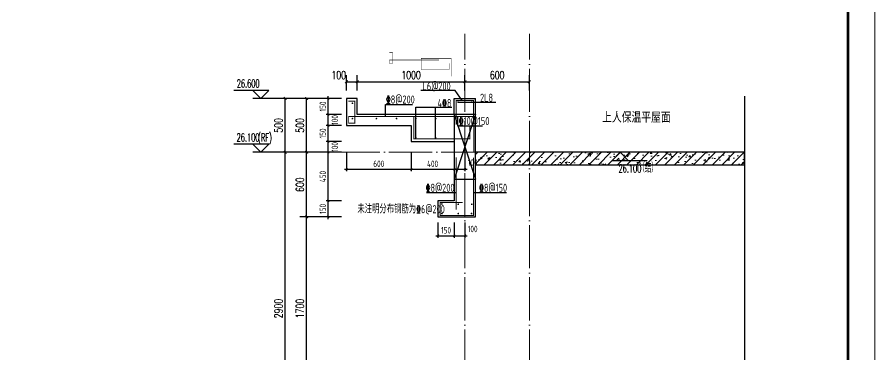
# Model space of a CAD drawing. Extents: x -1712635 to -854203, y -534641 to -21985.
# Drawn here: x -1022647 to -1014677, y -148370 to -145237 of the extents above; entities that cross this region are included whole.
import ezdxf

# ---------------------------------------------------------------- set-up
doc = ezdxf.new("R2010")
doc.units = 0
doc.header["$LTSCALE"] = 1000
doc.linetypes.add('DOTE', pattern=[2.42, 2, -0.2, 0.02, -0.2])
doc.layers.get('0').update_dxf_attribs({"linetype": 'CONTINUOUS'})
doc.layers.get('Defpoints').update_dxf_attribs({"linetype": 'CONTINUOUS'})
for name, color, linetype in [('DIM', 2, 'CONTINUOUS'), ('DIM_ELEV', 3, 'CONTINUOUS'), ('DIM_SYMB', 3, 'CONTINUOUS'), ('PUB_DIM', 3, 'CONTINUOUS'), ('PUB_TEXT', 2, 'CONTINUOUS'), ('REIN', 6, 'CONTINUOUS'), ('S-大样-砼线', 7, 'CONTINUOUS'), ('S-引出线', 40, 'CONTINUOUS'), ('TEXT', 2, 'CONTINUOUS'), ('WALL', 2, 'CONTINUOUS')]:
    doc.layers.add(name, color=color, linetype=linetype)
for name, color, linetype, lineweight in [('DOTE', 19, 'DOTE', 9), ('PUB_HATCH', 8, 'CONTINUOUS', 9), ('图框', 9, 'CONTINUOUS', 18)]:
    doc.layers.add(name, color=color, linetype=linetype, lineweight=lineweight)
doc.layers.add('配箍校核', color=34, linetype='CONTINUOUS', plot=False)
doc.styles.add('_TCH_DIM', font='SIMPLEX.shx', dxfattribs={"width": 0.7, "bigfont": 'GBCBIG.shx'})
doc.styles.add('_TCH_DIM_T3', font='SIMPLEX', dxfattribs={"width": 0.705882, "bigfont": 'GBCBIG'})
doc.styles.add('TSSD_DIMENSION', font='Tssdeng.shx', dxfattribs={"width": 0.7, "bigfont": 'tssdchn.shx'})
doc.styles.add('TSSD_REIN', font='tssdeng.shx', dxfattribs={"width": 0.7, "height": 300, "bigfont": 'tssdchn.shx'})
doc.styles.add('w', font='tssdeng.shx', dxfattribs={"width": 0.8, "bigfont": 'tssdchn.shx'})
doc.dimstyles.new('_TCH_ARCH&&25', dxfattribs={"dimtxt": 74.375, "dimasz": 25, "dimexe": 62.5, "dimexo": 75, "dimgap": 25, "dimtad": 1, "dimdec": 0, "dimzin": 0, "dimdsep": 46, "dimtxsty": '_TCH_DIM_T3', "dimblk": 'ARCHTICK', "dimcen": 0.09, "dimclrt": 7, "dimazin": 0, "dimtfac": 1, "dimtdec": 0, "dimtix": 1, "dimtmove": 2, "dimatfit": 3, "dimldrblk": 'ARCHTICK', "dimfxl": 0, "dimtolj": 1, "dimtzin": 0, "dimarcsym": 0})
doc.dimstyles.new('TSSD_20_20', dxfattribs={"dimtxt": 60, "dimasz": 20, "dimexe": 20, "dimexo": 50, "dimgap": 20, "dimtad": 1, "dimdec": 0, "dimzin": 0, "dimdsep": 46, "dimtxsty": 'TSSD_DIMENSION', "dimblk": 'ARCHTICK', "dimblk1": 'ARCHTICK', "dimblk2": 'ARCHTICK', "dimcen": 0, "dimdle": 20, "dimclrt": 7, "dimadec": 0, "dimazin": 0, "dimtfac": 1, "dimtdec": 0, "dimtix": 1, "dimtmove": 2, "dimatfit": 3, "dimfxl": 0, "dimtolj": 1, "dimtzin": 0, "dimarcsym": 0})

# ---------------------------------------------------------------- blocks, each defined once
blk = doc.blocks.new('GFDDDDRG')
at = {"layer": '图框'}
blk.add_lwpolyline([(923310, -107437), (923310, -159999), (893610, -159999), (893610, -107437)], close=True, dxfattribs=at)
blk.add_lwpolyline([(923310, -107437), (923310, -159999), (893610, -159999), (893610, -107437)], close=True, dxfattribs=at)
at = {"layer": '图框', "const_width": 50}
blk.add_lwpolyline([(894110, -159499), (922810, -159499), (922810, -108687), (894110, -108687)], close=True, dxfattribs=at)
blk = doc.blocks.new('_ArchTick')
at = {"color": 0, "const_width": 0.35}
blk.add_lwpolyline([(-0.5, -0.5), (0.5, 0.5)], dxfattribs=at)
blk = doc.blocks.new('*D2905')
at = {"layer": 'Defpoints', "color": 0}
for p in [(-1018736.2, -147090.5), (-1018586.2, -147090.5), (-1018586.2, -147264.2)]:
    blk.add_point(p, dxfattribs=at)
at = {"layer": 'DIM', "color": 0, "lineweight": -2}
for p, q in [((-1018736.2, -147140.5), (-1018736.2, -147284.2)), ((-1018586.2, -147140.5), (-1018586.2, -147284.2)), ((-1018756.2, -147264.2), (-1018566.2, -147264.2))]:
    blk.add_line(p, q, dxfattribs=at)
at = {"layer": 'DIM', "color": 0, "lineweight": -2, "xscale": 20, "yscale": 20, "zscale": 20, "rotation": 180}
blk.add_blockref('_ArchTick', (-1018736.2, -147264.2), dxfattribs=at)
at = {"layer": 'DIM', "color": 0, "lineweight": -2, "xscale": 20, "yscale": 20, "zscale": 20}
blk.add_blockref('_ArchTick', (-1018586.2, -147264.2), dxfattribs=at)
at = {"layer": 'DIM', "color": 7, "insert": (-1018661.2, -147214.2), "char_height": 60, "attachment_point": 5, "style": 'TSSD_DIMENSION'}
blk.add_mtext('\\A1;150', dxfattribs=at)
blk = doc.blocks.new('*D2906')
at = {"layer": 'Defpoints', "color": 0}
for p in [(-1018586.2, -147090.5), (-1018486.2, -147090.5), (-1018486.2, -147264.2)]:
    blk.add_point(p, dxfattribs=at)
at = {"layer": 'DIM', "color": 0, "lineweight": -2}
for p, q in [((-1018586.2, -147140.5), (-1018586.2, -147284.2)), ((-1018486.2, -147140.5), (-1018486.2, -147284.2)), ((-1018606.2, -147264.2), (-1018466.2, -147264.2))]:
    blk.add_line(p, q, dxfattribs=at)
at = {"layer": 'DIM', "color": 0, "lineweight": -2, "xscale": 20, "yscale": 20, "zscale": 20, "rotation": 180}
blk.add_blockref('_ArchTick', (-1018586.2, -147264.2), dxfattribs=at)
at = {"layer": 'DIM', "color": 0, "lineweight": -2, "xscale": 20, "yscale": 20, "zscale": 20}
blk.add_blockref('_ArchTick', (-1018486.2, -147264.2), dxfattribs=at)
at = {"layer": 'DIM', "color": 7, "insert": (-1018413.7, -147202), "char_height": 60, "attachment_point": 5, "style": 'TSSD_DIMENSION'}
blk.add_mtext('\\A1;100', dxfattribs=at)
blk = doc.blocks.new('*D2907')
at = {"layer": 'Defpoints', "color": 0}
for p in [(-1019486.2, -145836.4), (-1019586.2, -145990.5), (-1019486.2, -145990.5)]:
    blk.add_point(p, dxfattribs=at)
at = {"layer": 'PUB_DIM', "color": 0, "lineweight": -2}
for p, q in [((-1019586.2, -145915.5), (-1019586.2, -145773.9)), ((-1019586.2, -145836.4), (-1019486.2, -145836.4)), ((-1019486.2, -145915.5), (-1019486.2, -145773.9))]:
    blk.add_line(p, q, dxfattribs=at)
at = {"layer": 'PUB_DIM', "color": 0, "lineweight": -2, "xscale": 25, "yscale": 25, "zscale": 25, "rotation": 180}
blk.add_blockref('_ArchTick', (-1019586.2, -145836.4), dxfattribs=at)
at = {"layer": 'PUB_DIM', "color": 0, "lineweight": -2, "xscale": 25, "yscale": 25, "zscale": 25}
blk.add_blockref('_ArchTick', (-1019486.2, -145836.4), dxfattribs=at)
at = {"layer": 'PUB_DIM', "color": 7, "insert": (-1019658.6, -145774.2), "char_height": 74.38, "attachment_point": 5, "style": '_TCH_DIM_T3'}
blk.add_mtext('\\A1;100', dxfattribs=at)
blk = doc.blocks.new('*D2908')
at = {"layer": 'Defpoints', "color": 0}
for p in [(-1018486.2, -145836.4), (-1019486.2, -145990.5), (-1018486.2, -145990.5)]:
    blk.add_point(p, dxfattribs=at)
at = {"layer": 'PUB_DIM', "color": 0, "lineweight": -2}
for p, q in [((-1019486.2, -145915.5), (-1019486.2, -145773.9)), ((-1019486.2, -145836.4), (-1018486.2, -145836.4)), ((-1018486.2, -145915.5), (-1018486.2, -145773.9))]:
    blk.add_line(p, q, dxfattribs=at)
at = {"layer": 'PUB_DIM', "color": 0, "lineweight": -2, "xscale": 25, "yscale": 25, "zscale": 25, "rotation": 180}
blk.add_blockref('_ArchTick', (-1019486.2, -145836.4), dxfattribs=at)
at = {"layer": 'PUB_DIM', "color": 0, "lineweight": -2, "xscale": 25, "yscale": 25, "zscale": 25}
blk.add_blockref('_ArchTick', (-1018486.2, -145836.4), dxfattribs=at)
at = {"layer": 'PUB_DIM', "color": 7, "insert": (-1018986.2, -145774.2), "char_height": 74.38, "attachment_point": 5, "style": '_TCH_DIM_T3'}
blk.add_mtext('\\A1;1000', dxfattribs=at)
blk = doc.blocks.new('*D2909')
at = {"layer": 'Defpoints', "color": 0}
for p in [(-1017886.2, -145836.4), (-1018486.2, -145990.5), (-1017886.2, -145990.5)]:
    blk.add_point(p, dxfattribs=at)
at = {"layer": 'PUB_DIM', "color": 0, "lineweight": -2}
for p, q in [((-1018486.2, -145915.5), (-1018486.2, -145773.9)), ((-1018486.2, -145836.4), (-1017886.2, -145836.4)), ((-1017886.2, -145915.5), (-1017886.2, -145773.9))]:
    blk.add_line(p, q, dxfattribs=at)
at = {"layer": 'PUB_DIM', "color": 0, "lineweight": -2, "xscale": 25, "yscale": 25, "zscale": 25, "rotation": 180}
blk.add_blockref('_ArchTick', (-1018486.2, -145836.4), dxfattribs=at)
at = {"layer": 'PUB_DIM', "color": 0, "lineweight": -2, "xscale": 25, "yscale": 25, "zscale": 25}
blk.add_blockref('_ArchTick', (-1017886.2, -145836.4), dxfattribs=at)
at = {"layer": 'PUB_DIM', "color": 7, "insert": (-1018186.2, -145774.2), "char_height": 74.38, "attachment_point": 5, "style": '_TCH_DIM_T3'}
blk.add_mtext('\\A1;600', dxfattribs=at)
blk = doc.blocks.new('*D2910')
at = {"layer": 'Defpoints', "color": 0}
for p in [(-1019586.2, -146440.5), (-1018986.2, -146440.5), (-1018986.2, -146647)]:
    blk.add_point(p, dxfattribs=at)
at = {"layer": 'DIM', "color": 0, "lineweight": -2}
for p, q in [((-1019586.2, -146490.5), (-1019586.2, -146667)), ((-1018986.2, -146490.5), (-1018986.2, -146667)), ((-1019606.2, -146647), (-1018966.2, -146647))]:
    blk.add_line(p, q, dxfattribs=at)
at = {"layer": 'DIM', "color": 0, "lineweight": -2, "xscale": 20, "yscale": 20, "zscale": 20, "rotation": 180}
blk.add_blockref('_ArchTick', (-1019586.2, -146647), dxfattribs=at)
at = {"layer": 'DIM', "color": 0, "lineweight": -2, "xscale": 20, "yscale": 20, "zscale": 20}
blk.add_blockref('_ArchTick', (-1018986.2, -146647), dxfattribs=at)
at = {"layer": 'DIM', "color": 7, "insert": (-1019286.2, -146597), "char_height": 60, "attachment_point": 5, "style": 'TSSD_DIMENSION'}
blk.add_mtext('\\A1;600', dxfattribs=at)
blk = doc.blocks.new('*D2911')
at = {"layer": 'Defpoints', "color": 0}
for p in [(-1018986.2, -146440.5), (-1018586.2, -146440.5), (-1018586.2, -146647)]:
    blk.add_point(p, dxfattribs=at)
at = {"layer": 'DIM', "color": 0, "lineweight": -2}
for p, q in [((-1018986.2, -146490.5), (-1018986.2, -146667)), ((-1018586.2, -146490.5), (-1018586.2, -146667)), ((-1019006.2, -146647), (-1018566.2, -146647))]:
    blk.add_line(p, q, dxfattribs=at)
at = {"layer": 'DIM', "color": 0, "lineweight": -2, "xscale": 20, "yscale": 20, "zscale": 20, "rotation": 180}
blk.add_blockref('_ArchTick', (-1018986.2, -146647), dxfattribs=at)
at = {"layer": 'DIM', "color": 0, "lineweight": -2, "xscale": 20, "yscale": 20, "zscale": 20}
blk.add_blockref('_ArchTick', (-1018586.2, -146647), dxfattribs=at)
at = {"layer": 'DIM', "color": 7, "insert": (-1018786.2, -146597), "char_height": 60, "attachment_point": 5, "style": 'TSSD_DIMENSION'}
blk.add_mtext('\\A1;400', dxfattribs=at)
blk = doc.blocks.new('*D2912')
at = {"layer": 'Defpoints', "color": 0}
for p in [(-1018586.2, -146440.5), (-1018486.2, -146440.5), (-1018486.2, -146647)]:
    blk.add_point(p, dxfattribs=at)
at = {"layer": 'DIM', "color": 0, "lineweight": -2}
for p, q in [((-1018586.2, -146490.5), (-1018586.2, -146667)), ((-1018486.2, -146490.5), (-1018486.2, -146667)), ((-1018606.2, -146647), (-1018466.2, -146647))]:
    blk.add_line(p, q, dxfattribs=at)
at = {"layer": 'DIM', "color": 0, "lineweight": -2, "xscale": 20, "yscale": 20, "zscale": 20, "rotation": 180}
blk.add_blockref('_ArchTick', (-1018586.2, -146647), dxfattribs=at)
at = {"layer": 'DIM', "color": 0, "lineweight": -2, "xscale": 20, "yscale": 20, "zscale": 20}
blk.add_blockref('_ArchTick', (-1018486.2, -146647), dxfattribs=at)
at = {"layer": 'DIM', "color": 7, "insert": (-1018413.7, -146584.8), "char_height": 60, "attachment_point": 5, "style": 'TSSD_DIMENSION'}
blk.add_mtext('\\A1;100', dxfattribs=at)
blk = doc.blocks.new('*D2915')
at = {"layer": 'Defpoints', "color": 0}
for p in [(-1019756.4, -145990.5), (-1019581.7, -145990.5), (-1019581.7, -146140.5)]:
    blk.add_point(p, dxfattribs=at)
at = {"layer": 'DIM', "color": 0, "lineweight": -2}
for p, q in [((-1019631.7, -145990.5), (-1019776.4, -145990.5)), ((-1019756.4, -146160.5), (-1019756.4, -145970.5)), ((-1019631.7, -146140.5), (-1019776.4, -146140.5))]:
    blk.add_line(p, q, dxfattribs=at)
at = {"layer": 'DIM', "color": 0, "lineweight": -2, "xscale": 20, "yscale": 20, "zscale": 20}
for p, rotation in [((-1019756.4, -145990.5), 90), ((-1019756.4, -146140.5), 270)]:
    blk.add_blockref('_ArchTick', p, dxfattribs=dict(at, rotation=rotation))
at = {"layer": 'DIM', "color": 7, "insert": (-1019806.4, -146065.5), "char_height": 60, "attachment_point": 5, "rotation": 90, "style": 'TSSD_DIMENSION'}
blk.add_mtext('\\A1;150', dxfattribs=at)
blk = doc.blocks.new('*D2916')
at = {"layer": 'Defpoints', "color": 0}
for p in [(-1019756.4, -146240.5), (-1019581.7, -146240.5), (-1019581.7, -146390.5)]:
    blk.add_point(p, dxfattribs=at)
at = {"layer": 'DIM', "color": 0, "lineweight": -2}
for p, q in [((-1019631.7, -146240.5), (-1019776.4, -146240.5)), ((-1019756.4, -146410.5), (-1019756.4, -146220.5)), ((-1019631.7, -146390.5), (-1019776.4, -146390.5))]:
    blk.add_line(p, q, dxfattribs=at)
at = {"layer": 'DIM', "color": 0, "lineweight": -2, "xscale": 20, "yscale": 20, "zscale": 20}
for p, rotation in [((-1019756.4, -146240.5), 90), ((-1019756.4, -146390.5), 270)]:
    blk.add_blockref('_ArchTick', p, dxfattribs=dict(at, rotation=rotation))
at = {"layer": 'DIM', "color": 7, "insert": (-1019806.4, -146315.5), "char_height": 60, "attachment_point": 5, "rotation": 90, "style": 'TSSD_DIMENSION'}
blk.add_mtext('\\A1;150', dxfattribs=at)
blk = doc.blocks.new('*D2917')
at = {"layer": 'Defpoints', "color": 0}
for p in [(-1019756.4, -146390.5), (-1019581.7, -146390.5), (-1019581.7, -146490.5)]:
    blk.add_point(p, dxfattribs=at)
at = {"layer": 'DIM', "color": 0, "lineweight": -2}
for p, q in [((-1019631.7, -146390.5), (-1019776.4, -146390.5)), ((-1019756.4, -146510.5), (-1019756.4, -146370.5)), ((-1019631.7, -146490.5), (-1019776.4, -146490.5))]:
    blk.add_line(p, q, dxfattribs=at)
at = {"layer": 'DIM', "color": 0, "lineweight": -2, "xscale": 20, "yscale": 20, "zscale": 20}
for p, rotation in [((-1019756.4, -146390.5), 90), ((-1019756.4, -146490.5), 270)]:
    blk.add_blockref('_ArchTick', p, dxfattribs=dict(at, rotation=rotation))
at = {"layer": 'DIM', "color": 7, "insert": (-1019694.4, -146440.5), "char_height": 60, "attachment_point": 5, "rotation": 90, "style": 'TSSD_DIMENSION'}
blk.add_mtext('\\A1;100', dxfattribs=at)
blk = doc.blocks.new('*D2918')
at = {"layer": 'Defpoints', "color": 0}
for p in [(-1019756.4, -146490.5), (-1019581.7, -146490.5), (-1019581.7, -146940.5)]:
    blk.add_point(p, dxfattribs=at)
at = {"layer": 'DIM', "color": 0, "lineweight": -2}
for p, q in [((-1019631.7, -146490.5), (-1019776.4, -146490.5)), ((-1019756.4, -146960.5), (-1019756.4, -146470.5)), ((-1019631.7, -146940.5), (-1019776.4, -146940.5))]:
    blk.add_line(p, q, dxfattribs=at)
at = {"layer": 'DIM', "color": 0, "lineweight": -2, "xscale": 20, "yscale": 20, "zscale": 20}
for p, rotation in [((-1019756.4, -146490.5), 90), ((-1019756.4, -146940.5), 270)]:
    blk.add_blockref('_ArchTick', p, dxfattribs=dict(at, rotation=rotation))
at = {"layer": 'DIM', "color": 7, "insert": (-1019806.4, -146715.5), "char_height": 60, "attachment_point": 5, "rotation": 90, "style": 'TSSD_DIMENSION'}
blk.add_mtext('\\A1;450', dxfattribs=at)
blk = doc.blocks.new('*D2919')
at = {"layer": 'Defpoints', "color": 0}
for p in [(-1019756.4, -146940.5), (-1019581.7, -146940.5), (-1019581.7, -147090.5)]:
    blk.add_point(p, dxfattribs=at)
at = {"layer": 'DIM', "color": 0, "lineweight": -2}
for p, q in [((-1019631.7, -146940.5), (-1019776.4, -146940.5)), ((-1019756.4, -147110.5), (-1019756.4, -146920.5)), ((-1019631.7, -147090.5), (-1019776.4, -147090.5))]:
    blk.add_line(p, q, dxfattribs=at)
at = {"layer": 'DIM', "color": 0, "lineweight": -2, "xscale": 20, "yscale": 20, "zscale": 20}
for p, rotation in [((-1019756.4, -146940.5), 90), ((-1019756.4, -147090.5), 270)]:
    blk.add_blockref('_ArchTick', p, dxfattribs=dict(at, rotation=rotation))
at = {"layer": 'DIM', "color": 7, "insert": (-1019806.4, -147015.5), "char_height": 60, "attachment_point": 5, "rotation": 90, "style": 'TSSD_DIMENSION'}
blk.add_mtext('\\A1;150', dxfattribs=at)
blk = doc.blocks.new('*D2944')
at = {"layer": 'Defpoints', "color": 0}
for p in [(-1019956.4, -147090.5), (-1019656.4, -147090.5), (-1019656.4, -148790.5)]:
    blk.add_point(p, dxfattribs=at)
at = {"layer": 'PUB_DIM', "color": 0, "lineweight": -2}
for p, q in [((-1019731.4, -147090.5), (-1020018.9, -147090.5)), ((-1019956.4, -148790.5), (-1019956.4, -147090.5)), ((-1019731.4, -148790.5), (-1020018.9, -148790.5))]:
    blk.add_line(p, q, dxfattribs=at)
at = {"layer": 'PUB_DIM', "color": 0, "lineweight": -2, "xscale": 25, "yscale": 25, "zscale": 25}
for p, rotation in [((-1019956.4, -147090.5), 90), ((-1019956.4, -148790.5), 270)]:
    blk.add_blockref('_ArchTick', p, dxfattribs=dict(at, rotation=rotation))
at = {"layer": 'PUB_DIM', "color": 7, "insert": (-1020018.5, -147940.5), "char_height": 74.38, "attachment_point": 5, "rotation": 90, "style": '_TCH_DIM_T3'}
blk.add_mtext('\\A1;1700', dxfattribs=at)
blk = doc.blocks.new('*D2945')
at = {"layer": 'Defpoints', "color": 0}
for p in [(-1019956.4, -146490.5), (-1019656.4, -146490.5), (-1019656.4, -147090.5)]:
    blk.add_point(p, dxfattribs=at)
at = {"layer": 'PUB_DIM', "color": 0, "lineweight": -2}
for p, q in [((-1019731.4, -146490.5), (-1020018.9, -146490.5)), ((-1019956.4, -147090.5), (-1019956.4, -146490.5)), ((-1019731.4, -147090.5), (-1020018.9, -147090.5))]:
    blk.add_line(p, q, dxfattribs=at)
at = {"layer": 'PUB_DIM', "color": 0, "lineweight": -2, "xscale": 25, "yscale": 25, "zscale": 25}
for p, rotation in [((-1019956.4, -146490.5), 90), ((-1019956.4, -147090.5), 270)]:
    blk.add_blockref('_ArchTick', p, dxfattribs=dict(at, rotation=rotation))
at = {"layer": 'PUB_DIM', "color": 7, "insert": (-1020018.5, -146790.5), "char_height": 74.38, "attachment_point": 5, "rotation": 90, "style": '_TCH_DIM_T3'}
blk.add_mtext('\\A1;600', dxfattribs=at)
blk = doc.blocks.new('*D2946')
at = {"layer": 'Defpoints', "color": 0}
for p in [(-1019956.4, -145990.5), (-1019656.4, -145990.5), (-1019656.4, -146490.5)]:
    blk.add_point(p, dxfattribs=at)
at = {"layer": 'PUB_DIM', "color": 0, "lineweight": -2}
for p, q in [((-1019731.4, -145990.5), (-1020018.9, -145990.5)), ((-1019956.4, -146490.5), (-1019956.4, -145990.5)), ((-1019731.4, -146490.5), (-1020018.9, -146490.5))]:
    blk.add_line(p, q, dxfattribs=at)
at = {"layer": 'PUB_DIM', "color": 0, "lineweight": -2, "xscale": 25, "yscale": 25, "zscale": 25}
for p, rotation in [((-1019956.4, -145990.5), 90), ((-1019956.4, -146490.5), 270)]:
    blk.add_blockref('_ArchTick', p, dxfattribs=dict(at, rotation=rotation))
at = {"layer": 'PUB_DIM', "color": 7, "insert": (-1020018.5, -146240.5), "char_height": 74.38, "attachment_point": 5, "rotation": 90, "style": '_TCH_DIM_T3'}
blk.add_mtext('\\A1;500', dxfattribs=at)
blk = doc.blocks.new('*D2951')
at = {"layer": 'Defpoints', "color": 0}
for p in [(-1020156.4, -146490.5), (-1019656.4, -146490.5), (-1019656.4, -149390.5)]:
    blk.add_point(p, dxfattribs=at)
at = {"layer": 'PUB_DIM', "color": 0, "lineweight": -2}
for p, q in [((-1019731.4, -146490.5), (-1020218.9, -146490.5)), ((-1020156.4, -149390.5), (-1020156.4, -146490.5)), ((-1019731.4, -149390.5), (-1020218.9, -149390.5))]:
    blk.add_line(p, q, dxfattribs=at)
at = {"layer": 'PUB_DIM', "color": 0, "lineweight": -2, "xscale": 25, "yscale": 25, "zscale": 25}
for p, rotation in [((-1020156.4, -146490.5), 90), ((-1020156.4, -149390.5), 270)]:
    blk.add_blockref('_ArchTick', p, dxfattribs=dict(at, rotation=rotation))
at = {"layer": 'PUB_DIM', "color": 7, "insert": (-1020218.5, -147940.5), "char_height": 74.38, "attachment_point": 5, "rotation": 90, "style": '_TCH_DIM_T3'}
blk.add_mtext('\\A1;2900', dxfattribs=at)
blk = doc.blocks.new('*D2952')
at = {"layer": 'Defpoints', "color": 0}
for p in [(-1020156.4, -145990.5), (-1019656.4, -145990.5), (-1019656.4, -146490.5)]:
    blk.add_point(p, dxfattribs=at)
at = {"layer": 'PUB_DIM', "color": 0, "lineweight": -2}
for p, q in [((-1019731.4, -145990.5), (-1020218.9, -145990.5)), ((-1020156.4, -146490.5), (-1020156.4, -145990.5)), ((-1019731.4, -146490.5), (-1020218.9, -146490.5))]:
    blk.add_line(p, q, dxfattribs=at)
at = {"layer": 'PUB_DIM', "color": 0, "lineweight": -2, "xscale": 25, "yscale": 25, "zscale": 25}
for p, rotation in [((-1020156.4, -145990.5), 90), ((-1020156.4, -146490.5), 270)]:
    blk.add_blockref('_ArchTick', p, dxfattribs=dict(at, rotation=rotation))
at = {"layer": 'PUB_DIM', "color": 7, "insert": (-1020218.5, -146240.5), "char_height": 74.38, "attachment_point": 5, "rotation": 90, "style": '_TCH_DIM_T3'}
blk.add_mtext('\\A1;500', dxfattribs=at)
blk = doc.blocks.new('20210809.02265209')
at = {"layer": 'REIN'}
for points in [[(87534.4, 68094.8, 4.5, 4.5, 0), (87564.7, 68094.8, 4.5, 4.5, 0), (87564.7, 67991.7, 4.5, 4.5, 0), (87535.5, 67991.7, 4.5, 4.5, 0), (87535.5, 68022.8, 4.5, 4.5, 0), (87995.5, 68022.8, 4.5, 4.5, 0)], [(87154.5, 67642.3, 9, 9, 0), (87215, 67642.3, 9, 9, 0), (87215, 67436, 9, 9, 0), (87156.8, 67436, 9, 9, 0), (87156.8, 67498.2, 9, 9, 0), (88076.7, 67498.2, 9, 9, 0)], [(88215.5, 66701.5, 9, 9, 0), (88006.4, 66701.5, 9, 9, 0), (88006.4, 66580.9, 9, 9, 0), (88316.6, 66580.9, 9, 9, 0), (88316.6, 67115.8, 9, 9, 0)], [(88154.6, 67118.7, 9, 9, 0), (88154.6, 66633.6, 9, 9, 0)]]:
    blk.add_lwpolyline(points, format="xyseb", dxfattribs=at)
for points, const_width in [([(88109.5, 67872.8), (88109.5, 68039), (87830.3, 68039), (87830.3, 67934.8), (88090.5, 67934.8), (88090.5, 67991.2)], 4.5), ([(88320.5, 67166.8), (88320.5, 67499.3), (87762.1, 67499.3), (87762.1, 67290.9), (88282.4, 67290.9), (88282.4, 67403.6)], 9)]:
    blk.add_lwpolyline(points, dxfattribs=dict(at, const_width=const_width))
at = {"layer": 'REIN', "const_width": 8}
for points in [[(87187, 67622.1, 1), (87195, 67622.1, 1)], [(87187, 67479.7, 1), (87195, 67479.7, 1)], [(87410, 67479.7, 1), (87418, 67479.7, 1)], [(87597.5, 67479.7, 1), (87605.5, 67479.7, 1)], [(87776.4, 67479.7, 1), (87784.4, 67479.7, 1)], [(87961.2, 67479.7, 1), (87969.2, 67479.7, 1)], [(87776, 67302.2, 1), (87784, 67302.2, 1)], [(87960, 67302.2, 1), (87968, 67302.2, 1)], [(88019.1, 66687.1, 1), (88027.1, 66687.1, 1)], [(88171, 66684.4, 1), (88179, 66684.4, 1)], [(88297.1, 66684.4, 1), (88305.1, 66684.4, 1)], [(88019.1, 66598.2, 1), (88027.1, 66598.2, 1)], [(88171, 66598.2, 1), (88179, 66598.2, 1)], [(88294.7, 66598.2, 1), (88302.7, 66598.2, 1)]]:
    blk.add_lwpolyline(points, format="xyb", close=True, dxfattribs=at)
at = {"layer": 'S-大样-砼线'}
for p, q in [((88136.6, 67516.8), (88336.6, 66916.8)), ((88336.6, 67516.8), (88136.6, 66916.8))]:
    blk.add_line(p, q, dxfattribs=at)
blk.add_lwpolyline([(88336.6, 67516.8), (88136.6, 67516.8), (88136.6, 66916.8), (88336.6, 66916.8)], close=True, dxfattribs=at)
at = {"layer": 'S-引出线'}
for p, q in [((87499.4, 67498.2), (87499.4, 67610)), ((87499.4, 67610), (87750.8, 67610)), ((87780, 67302.2), (87780, 67587)), ((87780, 67587), (88115.6, 67587)), ((87964, 67302.2), (87964, 67587)), ((87878.8, 66794.9), (88154.6, 66794.9)), ((88316.6, 66794.9), (88624.4, 66794.9))]:
    blk.add_line(p, q, dxfattribs=at)
blk.add_lwpolyline([(88167, 67499.3), (88167, 67411.5), (88401.3, 67411.5)], dxfattribs=at)
at = {"layer": 'TEXT', "style": 'TSSD_REIN', "width": 0.7}
for s, rotation, p in [('%%1328@200', 0, (87502.6, 67619.1)), ('4%%1328', 0, (87982.7, 67585.9)), ('%%13210@150', 360, (88179.9, 67419.3)), ('%%1328@200', 0, (87871.9, 66800.1)), ('%%1328@150', 0, (88368.8, 66800.1)), ('未注明分布钢筋为%%1326@200', 0, (87237.9, 66601.5))]:
    blk.add_text(s, height=75, rotation=rotation, dxfattribs=at).set_placement(p)
blk = doc.blocks.new('*D2984')
at = {"layer": 'Defpoints', "color": 0}
for p in [(-1019756.4, -146140.5), (-1019581.7, -146140.5), (-1019581.7, -146240.5)]:
    blk.add_point(p, dxfattribs=at)
at = {"layer": 'DIM', "color": 0, "lineweight": -2}
for p, q in [((-1019631.7, -146140.5), (-1019776.4, -146140.5)), ((-1019756.4, -146260.5), (-1019756.4, -146120.5)), ((-1019631.7, -146240.5), (-1019776.4, -146240.5))]:
    blk.add_line(p, q, dxfattribs=at)
at = {"layer": 'DIM', "color": 0, "lineweight": -2, "xscale": 20, "yscale": 20, "zscale": 20}
for p, rotation in [((-1019756.4, -146140.5), 90), ((-1019756.4, -146240.5), 270)]:
    blk.add_blockref('_ArchTick', p, dxfattribs=dict(at, rotation=rotation))
at = {"layer": 'DIM', "color": 7, "insert": (-1019694.4, -146190.5), "char_height": 60, "attachment_point": 5, "rotation": 90, "style": 'TSSD_DIMENSION'}
blk.add_mtext('\\A1;100', dxfattribs=at)
blk = doc.blocks.new('20210901.10180835')
at = {"layer": 'REIN', "const_width": 9}
blk.add_lwpolyline([(206279.2, -26244.2), (206279.2, -26020.2), (206439.1, -26020.2), (206439.1, -26238.3)], dxfattribs=at)
at = {"layer": 'REIN', "const_width": 8}
for points in [[(206292.7, -26035.3, 1), (206300.7, -26035.3, 1)], [(206420.2, -26035.3, 1), (206428.2, -26035.3, 1)]]:
    blk.add_lwpolyline(points, format="xyb", close=True, dxfattribs=at)
at = {"layer": 'S-引出线'}
for p, q in [((206269.7, -25928), (205949.6, -25928)), ((206333.9, -26020.2), (206269.7, -25928)), ((206296.7, -26035.3), (206648.4, -26035.3))]:
    blk.add_line(p, q, dxfattribs=at)
at = {"layer": 'TEXT', "style": 'w', "width": 0.7}
for s, p in [('L6@200', (205966.5, -25925.8)), ('2L8', (206501.2, -26032.9))]:
    blk.add_text(s, height=75, rotation=0, dxfattribs=at).set_placement(p)
blk = doc.blocks.new('20210902.15310509')
at = {"layer": 'DOTE', "color": 1, "linetype": 'DOTE', "ltscale": 0.2}
for p, q in [((85753.4, -133245.9), (85753.4, -113645.9)), ((86353.4, -133245.9), (86353.4, -113645.9)), ((88352, -114745.9), (84583.2, -114745.9))]:
    blk.add_line(p, q, dxfattribs=at)

msp = doc.modelspace()

# ---------------------------------------------------------------- hatches: boundary and pattern name
at = {"layer": 'PUB_HATCH'}
h = msp.add_hatch(dxfattribs=at)
h.set_pattern_fill('钢筋混凝土', color=256, scale=25, style=0)
h.set_pattern_definition([(45, (-1569657.01, 4552.52), (-44.194174, 44.194174), []), (50, (-1569657.01, 4552.52), (179.315046, -15.688034), [18.75, -206.25]), (355, (-1569657.01, 4552.52), (-34.687833, 188.048033), [15, -165]), (100.4514, (-1569642.07, 4551.21), (144.627345, 172.359886), [15.93505, -175.28553]), (46.1842, (-1569657, 4602.52), (266.81026, -41.37975), [28.125, -309.375]), (96.6356, (-1569634.78, 4599.07), (233.66568, 243.52947), [23.90257, -262.92825]), (351.1842, (-1569657, 4602.52), (233.66549, 243.52965), [22.5, -247.5]), (21, (-1569632.01, 4590.02), (149.226763, -100.654723), [18.75, -206.25]), (326, (-1569632.01, 4590.02), (60.828833, 181.28751), [15, -165]), (71.4514, (-1569619.58, 4581.63), (210.055657, 80.632624), [15.93505, -175.28553]), (37.5, (-1569657.01, 4552.52), (3.039964, 83.2234635), [0, -163, 0, -167.5, 0, -165.625]), (7.5, (-1569657.01, 4552.52), (65.767384, 98.602928), [0, -95.5, 0, -159.25, 0, -63.125]), (327.5, (-1569712.76, 4552.52), (133.455609, -5.638718), [0, -62.5, 0, -195, 0, -258.75]), (317.5, (-1569737.76, 4552.52), (145.796542, 25.026246), [0, -81.25, 0, -129.5, 0, -183.75])])
h.paths.add_polyline_path([(-1015887.63, -146490.52), (-1018386.16, -146490.52), (-1018386.16, -146610.52), (-1015887.63, -146610.52)])

# ---------------------------------------------------------------- linework, layer by layer
at = {"layer": 'DIM_ELEV'}
for p, q in [((-1020306.35, -145915.52), (-1020634.35, -145915.52)), ((-1020381.35, -145990.52), (-1020456.35, -145915.52)), ((-1020381.35, -145990.52), (-1020306.35, -145915.52)), ((-1019956.35, -145990.52), (-1020456.35, -145990.52)), ((-1020306.35, -146415.52), (-1020634.35, -146415.52)), ((-1020381.35, -146490.52), (-1020456.35, -146415.52)), ((-1019956.35, -146490.52), (-1020456.35, -146490.52)), ((-1020381.35, -146490.52), (-1020306.35, -146415.52))]:
    msp.add_line(p, q, dxfattribs=at)
at = {"layer": 'DIM_ELEV', "color": 3}
for p, q in [((-1017043.83, -146490.52), (-1017118.83, -146565.52)), ((-1017043.83, -146490.52), (-1016968.83, -146565.52)), ((-1017118.83, -146565.52), (-1016790.83, -146565.52))]:
    msp.add_line(p, q, dxfattribs=at)
at = {"layer": 'DIM_SYMB'}
msp.add_lwpolyline([(-1015887.63, -145970.52), (-1015887.63, -155602.39), (-1015835.13, -155621.5), (-1015940.13, -155640.01), (-1015887.63, -155658.64), (-1015887.63, -165290.52)], dxfattribs=at)
at = {"layer": 'WALL'}
for p, q in [((-1019486.16, -145990.52), (-1019586.16, -145990.52)), ((-1019586.16, -145990.52), (-1019586.16, -146240.52)), ((-1019486.16, -146140.52), (-1019486.16, -145990.52)), ((-1018586.16, -146140.52), (-1018586.16, -145990.52)), ((-1018586.16, -145990.52), (-1018386.16, -145990.52)), ((-1018386.16, -146140.52), (-1018386.16, -145990.52)), ((-1018586.16, -146140.52), (-1019486.16, -146140.52)), ((-1018386.16, -146490.52), (-1018386.16, -146140.52)), ((-1019586.16, -146240.52), (-1018986.16, -146240.52)), ((-1018986.16, -146240.52), (-1018986.16, -146390.52)), ((-1018986.16, -146390.52), (-1018586.16, -146390.52)), ((-1018586.16, -146390.52), (-1018586.16, -146940.52)), ((-1015887.63, -146490.52), (-1018386.16, -146490.52)), ((-1015887.63, -146610.52), (-1015887.63, -146490.52)), ((-1015887.63, -146610.52), (-1018386.16, -146610.52)), ((-1018386.16, -147090.52), (-1018386.16, -146610.52)), ((-1018586.16, -146940.52), (-1018736.16, -146940.52)), ((-1018736.16, -146940.52), (-1018736.16, -147090.52)), ((-1018736.16, -147090.52), (-1018386.16, -147090.52))]:
    msp.add_line(p, q, dxfattribs=at)

# ---------------------------------------------------------------- block references
at = {"xscale": 0.5, "yscale": 0.5, "zscale": 0.5}
msp.add_blockref('GFDDDDRG', (-1476331.4, -89164.01), dxfattribs=at)
at = {"layer": 'DOTE'}
msp.add_blockref('20210902.15310509', (-1104239.59, -31744.62), dxfattribs=at)
at = {"layer": 'REIN'}
msp.add_blockref('20210809.02265209', (-1106722.72, -213657.31), dxfattribs=at)
at = {"layer": '配箍校核'}
msp.add_blockref('20210901.10180835', (-1224846.41, -119988.66), dxfattribs=at)

# ---------------------------------------------------------------- texts
at = {"layer": 'DIM_ELEV', "color": 7, "style": '_TCH_DIM'}
for s, height, width, p in [('26.100', 74.375, 0.494118, (-1017058.38, -146678.04)), ('（结）', 84.397, 0.7, (-1016872.88, -146678.04))]:
    msp.add_text(s, height=height, dxfattribs=dict(at, width=width)).set_placement(p)
at = {"layer": 'PUB_TEXT'}
for s, height, style, width, p in [('26.600', 74.375, '_TCH_DIM', 0.494118, (-1020605.45, -145889.27)), ('上人保温平屋面', 100, 'TSSD_REIN', 0.7, (-1017210.87, -146216.17)), ('26.100', 74.375, '_TCH_DIM', 0.494118, (-1020606.85, -146389.27)), ('(RF)', 74.375, '_TCH_DIM', 0.494118, (-1020408.1, -146390.49))]:
    msp.add_text(s, height=height, dxfattribs=dict(at, style=style, width=width)).set_placement(p)

# ---------------------------------------------------------------- dimensions: what is measured, and where the dimension line sits
at = {"layer": 'DIM'}
for p1, p2, distance, picture, middle in [((-1019581.74, -146140.52), (-1019581.74, -145990.52), 174.61, '*D2915', (-1019806.35, -146065.52)), ((-1019581.74, -146390.52), (-1019581.74, -146240.52), 174.61, '*D2916', (-1019806.35, -146315.52)), ((-1019581.74, -146940.52), (-1019581.74, -146490.52), 174.61, '*D2918', (-1019806.35, -146715.52)), ((-1019586.16, -146440.52), (-1018986.16, -146440.52), -206.45, '*D2910', (-1019286.16, -146596.97)), ((-1018986.16, -146440.52), (-1018586.16, -146440.52), -206.45, '*D2911', (-1018786.16, -146596.97)), ((-1019581.74, -147090.52), (-1019581.74, -146940.52), 174.61, '*D2919', (-1019806.35, -147015.52)), ((-1018736.16, -147090.52), (-1018586.16, -147090.52), -173.71, '*D2905', (-1018661.16, -147214.23))]:
    dim = msp.add_aligned_dim(p1=p1, p2=p2, distance=distance, dimstyle='TSSD_20_20', dxfattribs=at)
    dim.commit()
    dim.dimension.update_dxf_attribs({"geometry": picture, "text_midpoint": middle})
for base, p1, p2, angle, picture, middle in [((-1019756.35, -146140.52), (-1019581.74, -146240.52), (-1019581.74, -146140.52), 90, '*D2984', (-1019694.37, -146190.52)), ((-1019756.35, -146390.52), (-1019581.74, -146490.52), (-1019581.74, -146390.52), 90, '*D2917', (-1019694.37, -146440.52)), ((-1018486.16, -146646.97), (-1018586.16, -146440.52), (-1018486.16, -146440.52), 360, '*D2912', (-1018413.74, -146584.78)), ((-1018486.16, -147264.23), (-1018586.16, -147090.52), (-1018486.16, -147090.52), 360, '*D2906', (-1018413.74, -147202.04))]:
    dim = msp.add_linear_dim(base=base, p1=p1, p2=p2, angle=angle, dimstyle='TSSD_20_20', dxfattribs=at)
    dim.commit()
    dim.dimension.update_dxf_attribs({"geometry": picture, "text_midpoint": middle, "dimtype": 161})
at = {"layer": 'PUB_DIM'}
dim = msp.add_linear_dim(base=(-1019486.16, -145836.35), p1=(-1019586.16, -145990.52), p2=(-1019486.16, -145990.52), angle=360, dimstyle='_TCH_ARCH&&25', dxfattribs=at)
dim.commit()
dim.dimension.update_dxf_attribs({"geometry": '*D2907', "text_midpoint": (-1019658.58, -145774.17), "dimtype": 161})
for p1, p2, distance, picture, middle in [((-1019486.16, -145990.52), (-1018486.16, -145990.52), 154.16, '*D2908', (-1018986.16, -145774.17)), ((-1018486.16, -145990.52), (-1017886.16, -145990.52), 154.16, '*D2909', (-1018186.16, -145774.17)), ((-1019656.35, -146490.52), (-1019656.35, -145990.52), 500, '*D2952', (-1020218.54, -146240.52)), ((-1019656.35, -146490.52), (-1019656.35, -145990.52), 300, '*D2946', (-1020018.54, -146240.52)), ((-1019656.35, -149390.52), (-1019656.35, -146490.52), 500, '*D2951', (-1020218.54, -147940.52)), ((-1019656.35, -147090.52), (-1019656.35, -146490.52), 300, '*D2945', (-1020018.54, -146790.52)), ((-1019656.35, -148790.52), (-1019656.35, -147090.52), 300, '*D2944', (-1020018.54, -147940.52))]:
    dim = msp.add_aligned_dim(p1=p1, p2=p2, distance=distance, dimstyle='_TCH_ARCH&&25', dxfattribs=at)
    dim.commit()
    dim.dimension.update_dxf_attribs({"geometry": picture, "text_midpoint": middle})

doc.saveas('drawing.dxf')
